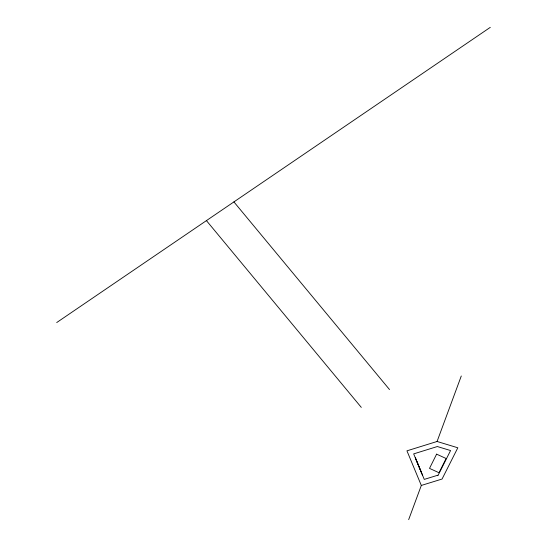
<?xml version="1.0" encoding="UTF-8"?>
<svg xmlns="http://www.w3.org/2000/svg" width="547" height="547" viewBox="0 0 547 547"><rect width="100%" height="100%" fill="white"/><g stroke="black" fill="none" stroke-linecap="round" stroke-linejoin="round"><path stroke-width="0.82" d="M408.664 519.65L421.313 485.442L406.947 450.831L437.067 441.484L461.278 375.994M56.71 322.552L490.29 27.35M422.544 475.247L415.323 457.784L424.26 479.398L437.668 475.254L437.867 475.733L450.571 450.55L437.34 446.537L413.669 453.887L421.525 472.779M421.313 485.442L442.058 479.042L457.825 447.781L437.067 441.484M233.911 201.905L389.519 389.567M206.431 220.619L361.3 407.392M436.602 454.147L429.511 468.382L439.029 472.745L446.12 458.509L436.602 454.147"/></g></svg>
